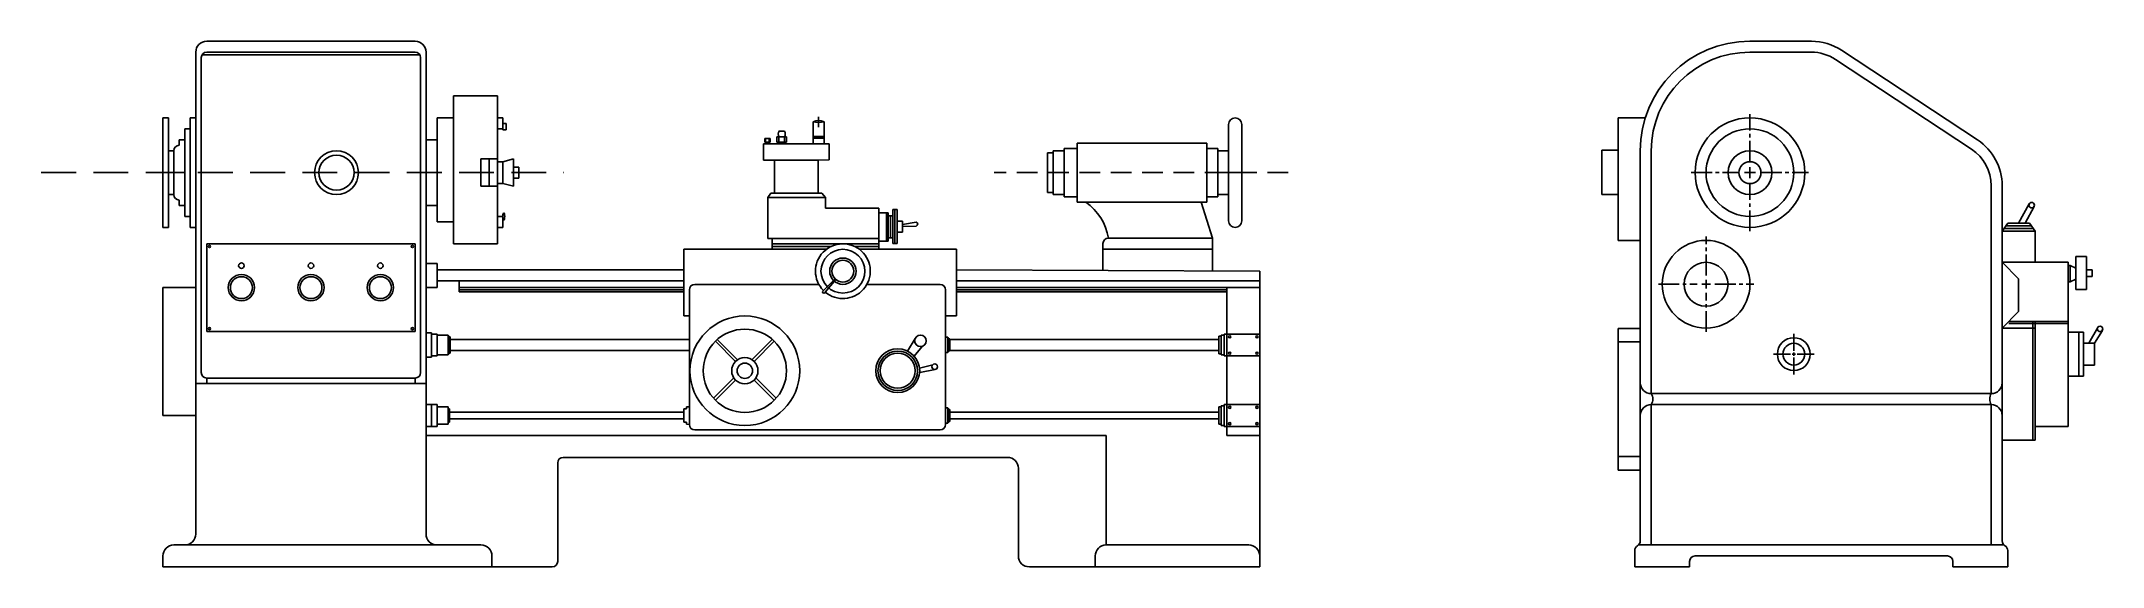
# Model space of a CAD drawing. Header units: millimetres. Extents: x 2386 to 4265, y 2564 to 3044.
import ezdxf

# ---------------------------------------------------------------- set-up
doc = ezdxf.new("R2010")
doc.units = ezdxf.units.MM
doc.linetypes.add('CENTER2', pattern=[28.575, 19.05, -3.175, 3.175, -3.175])
doc.linetypes.add('HIDDEN', pattern=[9.525, 6.35, -3.175])

# ---------------------------------------------------------------- blocks, each defined once
blk = doc.blocks.new('*U2')
at = {"color": 0, "linetype": 'CENTER2', "transparency": 16777216}
for p, q in [((0, 8), (0, 43.5)), ((-43.5, 0), (-8, 0)), ((8, 0), (43.5, 0)), ((0, -43.5), (0, -8))]:
    blk.add_line(p, q, dxfattribs=at)
at = {"color": 0, "linetype": 'Continuous', "transparency": 16777216}
for p, q in [((-4, 0), (4, 0)), ((0, -4), (0, 4))]:
    blk.add_line(p, q, dxfattribs=at)
blk = doc.blocks.new('*U3')
at = {"color": 0, "linetype": 'CENTER2', "transparency": 16777216}
for p, q in [((0, 10), (0, 53.5)), ((-53.5, 0), (-10, 0)), ((10, 0), (53.5, 0)), ((0, -53.5), (0, -10))]:
    blk.add_line(p, q, dxfattribs=at)
at = {"color": 0, "linetype": 'Continuous', "transparency": 16777216}
for p, q in [((-5, 0), (5, 0)), ((0, -5), (0, 5))]:
    blk.add_line(p, q, dxfattribs=at)
blk = doc.blocks.new('*U4')
at = {"color": 0, "linetype": 'CENTER2', "transparency": 16777216}
for p, q in [((-18.5, 0), (-3, 0)), ((0, 3), (0, 18.5)), ((3, 0), (18.5, 0)), ((0, -18.5), (0, -3))]:
    blk.add_line(p, q, dxfattribs=at)
at = {"color": 0, "linetype": 'Continuous', "transparency": 16777216}
for p, q in [((-1.5, 0), (1.5, 0)), ((0, -1.5), (0, 1.5))]:
    blk.add_line(p, q, dxfattribs=at)

msp = doc.modelspace()

# ---------------------------------------------------------------- linework, layer by layer
for p, q in [((2526.8, 3034.2), (2526.8, 2594.2)), ((2531.8, 3029.2), (2531.8, 2741.6)), ((2731.1, 3031.7), (2532.4, 3031.7)), ((2726.8, 3044.2), (2536.8, 3044.2)), ((2726.8, 3034.2), (2536.8, 3034.2)), ((2731.8, 3029.2), (2731.8, 2741.6)), ((2736.8, 3034.2), (2736.8, 2594.2)), ((3943.8, 3044.2), (3999.8, 3044.2)), ((3943.8, 3034.2), (3999.8, 3034.2)), ((4021.8, 3027.6), (4145.9, 2945.7)), ((4027.3, 3036), (4151.4, 2954.1)), ((2761.8, 2974.2), (2761.8, 2994.2)), ((2761.8, 2994.2), (2801.8, 2994.2)), ((2801.8, 2994.2), (2801.8, 2859.2)), ((2496.8, 2974.2), (2496.8, 2874.2)), ((2496.8, 2974.2), (2501.8, 2974.2)), ((2501.8, 2974.2), (2501.8, 2874.2)), ((2526.8, 2974.2), (2521.8, 2974.2)), ((2521.8, 2974.2), (2521.8, 2874.2)), ((2526.8, 2924.2), (2526.8, 2974.2)), ((2746.8, 2954.2), (2746.8, 2974.2)), ((2746.8, 2974.2), (2761.8, 2974.2)), ((2761.8, 2974.2), (2761.8, 2879.2)), ((2801.8, 2974.2), (2806.8, 2974.2)), ((2806.8, 2974.2), (2806.8, 2964.2)), ((3089.6, 2970.7), (3089.6, 2950.5)), ((3094.6, 2975.2), (3094.6, 2965.8)), ((3099.6, 2950.5), (3099.6, 2970.7)), ((3823.8, 2974.2), (3848.5, 2974.2)), ((3823.8, 2974.2), (3823.8, 2862.3)), ((2511.8, 2954.2), (2516.8, 2954.2)), ((2511.8, 2949.2), (2511.8, 2954.2)), ((2516.8, 2884.2), (2516.8, 2964.2)), ((2516.8, 2964.2), (2521.8, 2964.2)), ((2746.8, 2954.2), (2736.8, 2954.2)), ((2746.8, 2894.2), (2746.8, 2954.2)), ((2806.8, 2964.2), (2801.8, 2964.2)), ((2806.8, 2969.2), (2809.8, 2969.2)), ((2806.8, 2963.2), (2806.8, 2964.2)), ((2809.8, 2963.2), (2806.8, 2963.2)), ((2809.8, 2969.2), (2809.8, 2963.2)), ((3045.7, 2952), (3045.7, 2955.4)), ((3045.7, 2955.4), (3050.4, 2955.4)), ((3046.8, 2952), (3045.7, 2952)), ((3046.3, 2952), (3046.3, 2955.4)), ((3046.8, 2950.5), (3046.8, 2952)), ((3046.8, 2952), (3049.1, 2952)), ((3049.1, 2952), (3049.1, 2950.5)), ((3050.4, 2952), (3049.1, 2952)), ((3049.7, 2952), (3049.7, 2955.4)), ((3050.4, 2955.4), (3050.4, 2952)), ((3056.5, 2952), (3056.5, 2957)), ((3056.5, 2957), (3058.5, 2957)), ((3058.5, 2952), (3056.5, 2952)), ((3058.5, 2962), (3063.5, 2962)), ((3063.5, 2957), (3058.5, 2957)), ((3058.5, 2957), (3058.5, 2952)), ((3058.5, 2950.5), (3058.5, 2952)), ((3058.5, 2952), (3063.5, 2952)), ((3063.5, 2952), (3063.5, 2957)), ((3063.5, 2957), (3065.5, 2957)), ((3063.5, 2952), (3063.5, 2950.5)), ((3065.5, 2952), (3063.5, 2952)), ((3065.5, 2957), (3065.5, 2952)), ((3089.6, 2957.3), (3099.6, 2957.3)), ((3089.6, 2955.7), (3099.6, 2955.7)), ((3330.5, 2924.2), (3330.5, 2951.2)), ((3330.5, 2951.2), (3448.5, 2951.2)), ((3448.5, 2897.2), (3448.5, 2951.2)), ((3468.5, 2924.2), (3468.5, 2968.2)), ((3480.5, 2924.2), (3480.5, 2968.2)), ((2506.8, 2944.2), (2501.8, 2944.2)), ((2506.8, 2904.2), (2506.8, 2944.2)), ((2801.8, 2936.7), (2786.8, 2936.7)), ((2786.8, 2936.7), (2786.8, 2911.7)), ((2794.3, 2936.7), (2794.3, 2911.7)), ((2801.8, 2934.2), (2806.8, 2934.2)), ((2806.8, 2934.2), (2816.4, 2936.8)), ((2806.8, 2934.2), (2806.8, 2914.2)), ((2816.4, 2936.8), (2816.4, 2911.7)), ((3044.4, 2935.5), (3044.4, 2950.5)), ((3044.4, 2950.5), (3104.4, 2950.5)), ((3054.4, 2935.5), (3044.4, 2935.5)), ((3054.4, 2905.5), (3054.4, 2935.5)), ((3054.4, 2935.5), (3094.4, 2935.5)), ((3104.4, 2935.9), (3094.4, 2935.5)), ((3094.4, 2935.5), (3094.4, 2905.5)), ((3104.4, 2950.5), (3104.4, 2935.9)), ((3303.5, 2924.2), (3303.5, 2942.2)), ((3303.5, 2942.2), (3308.5, 2942.2)), ((3318.5, 2944.2), (3308.5, 2944.2)), ((3308.5, 2944.2), (3308.5, 2904.2)), ((3330.5, 2946.2), (3318.5, 2946.2)), ((3318.5, 2946.2), (3318.5, 2902.2)), ((3448.5, 2946.2), (3458.5, 2946.2)), ((3458.5, 2924.2), (3458.5, 2946.2)), ((3458.5, 2944.2), (3468.5, 2944.2)), ((3823.8, 2944.8), (3808.8, 2944.8)), ((3808.8, 2944.8), (3808.8, 2904.2)), ((3843.8, 2732.4), (3843.8, 2944.2)), ((3853.8, 2722.4), (3853.8, 2944.2)), ((2511.8, 2924.2), (2506.8, 2924.2)), ((2516.8, 2924.2), (2511.8, 2924.2)), ((2806.8, 2914.2), (2801.8, 2914.2)), ((2806.8, 2914.2), (2816.4, 2911.7)), ((2816.4, 2929.2), (2821.4, 2929.2)), ((2821.4, 2919.2), (2816.4, 2919.2)), ((2821.4, 2929.2), (2821.4, 2919.2)), ((3303.5, 2924.2), (3303.5, 2906.2)), ((3330.5, 2924.2), (3330.5, 2897.2)), ((3468.5, 2924.2), (3458.5, 2924.2)), ((3458.5, 2924.2), (3458.5, 2902.2)), ((3480.5, 2924.2), (3468.5, 2924.2)), ((3468.5, 2924.2), (3468.5, 2880.2)), ((3480.5, 2924.2), (3480.5, 2880.2)), ((2506.8, 2904.2), (2501.8, 2904.2)), ((2511.8, 2899.2), (2511.8, 2894.2)), ((2786.8, 2911.7), (2801.8, 2911.7)), ((3048.3, 2901.5), (3051.1, 2905.5)), ((3048.3, 2864.2), (3048.3, 2901.5)), ((3101, 2901.5), (3048.3, 2901.5)), ((3051.1, 2905.5), (3097.6, 2905.5)), ((3074.4, 2905.5), (3054.4, 2905.5)), ((3101, 2901.5), (3097.6, 2905.5)), ((3101, 2891.7), (3101, 2901.5)), ((3303.5, 2906.2), (3308.5, 2906.2)), ((3308.5, 2904.2), (3318.5, 2904.2)), ((3318.5, 2902.2), (3330.5, 2902.2)), ((3330.5, 2897.2), (3448.5, 2897.2)), ((3453.8, 2864.4), (3443.6, 2897.2)), ((3458.5, 2902.2), (3448.5, 2902.2)), ((3458.5, 2904.2), (3468.5, 2904.2)), ((3808.8, 2904.2), (3823.8, 2904.2)), ((4163.8, 2912.3), (4163.8, 2722.4)), ((4173.8, 2732.4), (4173.8, 2912.3)), ((4188.8, 2878.2), (4198.5, 2895.8)), ((2511.8, 2894.2), (2516.8, 2894.2)), ((2516.8, 2884.2), (2521.8, 2884.2)), ((2736.8, 2894.2), (2746.8, 2894.2)), ((2746.8, 2879.2), (2746.8, 2894.2)), ((2761.8, 2879.2), (2746.8, 2879.2)), ((2761.8, 2859.2), (2761.8, 2879.2)), ((2806.8, 2884.2), (2801.8, 2884.2)), ((2806.8, 2874.2), (2806.8, 2884.2)), ((3149.6, 2891.7), (3101, 2891.7)), ((3149.6, 2891.7), (3149.6, 2864.2)), ((3149.6, 2887.6), (3154.8, 2887.6)), ((3154.8, 2887.6), (3158.2, 2887.6)), ((3156.5, 2887.6), (3156.5, 2861.7)), ((3158.2, 2887.6), (3158.2, 2861.7)), ((3158.2, 2884.7), (3162.2, 2884.7)), ((3160.2, 2884.7), (3160.2, 2864.7)), ((3162.2, 2884.7), (3162.2, 2890.5)), ((3162.2, 2890.5), (3164.2, 2890.5)), ((3162.2, 2884.7), (3162.2, 2859.4)), ((3164.2, 2890.5), (3164.2, 2859.4)), ((3166.2, 2890.5), (3164.2, 2890.5)), ((3166.2, 2890.5), (3166.2, 2859.4)), ((3166.2, 2879.9), (3171.2, 2879.9)), ((3171.2, 2879.9), (3171.2, 2869.9)), ((3171.2, 2876.9), (3183.7, 2879.1)), ((4178.8, 2878.2), (4173.8, 2870.7)), ((4198.8, 2878.2), (4178.8, 2878.2)), ((4202.9, 2893.3), (4194.6, 2878.2)), ((4198.8, 2878.2), (4203.8, 2870.7)), ((2501.8, 2874.2), (2496.8, 2874.2)), ((2521.8, 2874.2), (2526.8, 2874.2)), ((2526.8, 2819.2), (2526.8, 2859.2)), ((2726.8, 2859.2), (2536.8, 2859.2)), ((2536.8, 2859.2), (2536.8, 2819.2)), ((2536.8, 2859.2), (2539.3, 2859.2)), ((2726.8, 2779.2), (2726.8, 2859.2)), ((2801.8, 2859.2), (2761.8, 2859.2)), ((2801.8, 2874.2), (2806.8, 2874.2)), ((3052.4, 2864.2), (3048.3, 2864.2)), ((3052.4, 2859.2), (3052.4, 2864.2)), ((3052.4, 2864.2), (3149.6, 2864.2)), ((3052.4, 2856.7), (3052.4, 2859.2)), ((3052.4, 2859.2), (3149.6, 2859.2)), ((3149.6, 2864.2), (3149.6, 2854.2)), ((3158.2, 2861.7), (3149.6, 2861.7)), ((3162.2, 2864.7), (3158.2, 2864.7)), ((3166.2, 2859.4), (3162.2, 2859.4)), ((3171.2, 2869.9), (3166.2, 2869.9)), ((3171.2, 2874.9), (3183.7, 2875.4)), ((3353.9, 2859.4), (3353.9, 2854.4)), ((3453.8, 2864.4), (3358.9, 2864.4)), ((3453.8, 2854.4), (3453.8, 2864.4)), ((3823.8, 2862.3), (3843.8, 2862.3)), ((4203.8, 2870.7), (4173.8, 2870.7)), ((4202.2, 2873.2), (4175.5, 2873.2)), ((4200.5, 2875.7), (4177.2, 2875.7)), ((4203.8, 2870.7), (4203.8, 2842.3)), ((2746.8, 2841.3), (2736.8, 2841.3)), ((2746.8, 2819.3), (2746.8, 2841.3)), ((2976.8, 2854.2), (2971.8, 2854.2)), ((2971.8, 2854.2), (2971.8, 2793.3)), ((3101.8, 2854.2), (2976.8, 2854.2)), ((3052.4, 2854.2), (3052.4, 2856.7)), ((3052.4, 2856.7), (3105.9, 2856.7)), ((3127.6, 2856.7), (3149.6, 2856.7)), ((3131.8, 2854.2), (3220.4, 2854.2)), ((3220.4, 2854.2), (3220.4, 2793.3)), ((3453.8, 2854.4), (3353.8, 2854.4)), ((3353.8, 2854.4), (3353.8, 2834.8)), ((3453.8, 2834.4), (3453.8, 2854.4)), ((4173.8, 2842.3), (4188.8, 2827.3)), ((4173.8, 2842.3), (4233.8, 2842.3)), ((4233.8, 2842.3), (4233.8, 2692.3)), ((4233.8, 2839.4), (4235.8, 2839.4)), ((4235.8, 2839.4), (4235.8, 2824.4)), ((4240.8, 2836.9), (4235.8, 2839.4)), ((4240.8, 2836.9), (4240.8, 2847.5)), ((4240.8, 2847.5), (4250.8, 2847.5)), ((4250.8, 2847.5), (4250.8, 2817.5)), ((2971.8, 2835.3), (2746.8, 2835.3)), ((2971.8, 2825.3), (2746.8, 2825.3)), ((2766.8, 2815.3), (2766.8, 2825.3)), ((3094.8, 2822.2), (2981.8, 2822.2)), ((3109.7, 2827.2), (3099.1, 2816.6)), ((3110.3, 2826.6), (3100.6, 2815.2)), ((3138.7, 2822.2), (3205.4, 2822.2)), ((3220.4, 2835.3), (3496.8, 2834.2)), ((3220.4, 2825.3), (3496.8, 2825.3)), ((3496.8, 2564.2), (3496.8, 2834.2)), ((4188.8, 2797.3), (4188.8, 2827.3)), ((4188.8, 2827.3), (4188.8, 2827.3)), ((4235.8, 2824.4), (4233.8, 2824.4)), ((4240.8, 2826.9), (4235.8, 2824.4)), ((4240.8, 2836.9), (4240.8, 2826.9)), ((4240.8, 2817.5), (4240.8, 2826.9)), ((4250.8, 2835.5), (4255.8, 2835.5)), ((4255.8, 2829.5), (4250.8, 2829.5)), ((4255.8, 2835.5), (4255.8, 2829.5)), ((2496.8, 2702.4), (2496.8, 2819.2)), ((2496.8, 2819.2), (2526.8, 2819.2)), ((2536.8, 2819.2), (2536.8, 2779.2)), ((2736.8, 2819.3), (2746.8, 2819.3)), ((2971.8, 2819.3), (2766.8, 2819.3)), ((2971.8, 2817.3), (2766.8, 2817.3)), ((2971.8, 2815.3), (2766.8, 2815.3)), ((2976.8, 2694.2), (2976.8, 2817.2)), ((3210.4, 2817.2), (3210.4, 2694.2)), ((3220.4, 2819.3), (3496.8, 2819.3)), ((3220.4, 2817.3), (3466.8, 2817.3)), ((3220.4, 2815.3), (3466.8, 2815.3)), ((3466.8, 2684.2), (3466.8, 2819.3)), ((4250.8, 2817.5), (4240.8, 2817.5)), ((2971.8, 2793.3), (2976.8, 2793.3)), ((3220.4, 2793.3), (3210.4, 2793.3)), ((3843.8, 2782), (3823.8, 2782)), ((3823.8, 2782), (3823.8, 2717.4)), ((4173.8, 2782.3), (4188.8, 2797.3)), ((4203.8, 2782.3), (4173.8, 2782.3)), ((4233.8, 2788.3), (4179.8, 2788.3)), ((4233.8, 2786.3), (4179.8, 2786.3)), ((4201.8, 2679.8), (4201.8, 2788.3)), ((4203.8, 2679.8), (4203.8, 2788.3)), ((4260.9, 2782.8), (4252.8, 2768.5)), ((2536.8, 2779.2), (2726.8, 2779.2)), ((2741.8, 2777.8), (2736.8, 2777.8)), ((2741.8, 2776.8), (2741.8, 2777.8)), ((2746.8, 2776.8), (2741.8, 2776.8)), ((2741.8, 2776.8), (2741.8, 2755.8)), ((2746.8, 2775.8), (2746.8, 2776.8)), ((2756.8, 2775.8), (2746.8, 2775.8)), ((2746.8, 2757.8), (2746.8, 2775.8)), ((2756.8, 2757.8), (2756.8, 2775.8)), ((2756.8, 2774.8), (2757.8, 2774.8)), ((2757.8, 2774.8), (2757.8, 2758.8)), ((2758.8, 2774.3), (2757.8, 2774.3)), ((2758.8, 2759.3), (2758.8, 2774.3)), ((2758.8, 2771.8), (2976.8, 2771.8)), ((3018.9, 2751.8), (3000.5, 2770.2)), ((3020.8, 2753.4), (3002.3, 2771.9)), ((3033.9, 2753.4), (3052.4, 2771.9)), ((3035.9, 2751.8), (3054.2, 2770.2)), ((3175.8, 2761.2), (3182.8, 2772.8)), ((3181.8, 2756.5), (3189.1, 2765.5)), ((3210.4, 2771.9), (3210.4, 2773.9)), ((3210.4, 2773.9), (3212.4, 2773.9)), ((3212.4, 2773.9), (3212.4, 2759.9)), ((3212.4, 2772.9), (3213.4, 2772.9)), ((3213.4, 2772.9), (3213.4, 2760.9)), ((3213.4, 2772.4), (3214.4, 2772.4)), ((3214.4, 2772.4), (3214.4, 2761.4)), ((3214.4, 2771.9), (3459.5, 2771.9)), ((3461.8, 2774.8), (3459.5, 2774.8)), ((3459.5, 2774.8), (3459.5, 2758.8)), ((3461.8, 2774.8), (3461.8, 2775.8)), ((3461.8, 2775.8), (3464.3, 2775.8)), ((3461.8, 2774.8), (3461.8, 2757.8)), ((3464.3, 2756.8), (3464.3, 2776.8)), ((3464.3, 2776.8), (3496.8, 2776.8)), ((3843.8, 2769.7), (3823.8, 2769.7)), ((4233.8, 2778.5), (4243.8, 2778.5)), ((4243.8, 2778.5), (4243.8, 2738.5)), ((4243.8, 2778.5), (4247.8, 2778.5)), ((4247.8, 2778.5), (4247.8, 2738.5)), ((4247.8, 2768.5), (4257.8, 2768.5)), ((4257.8, 2768.5), (4265.1, 2780.2)), ((4257.8, 2768.5), (4257.8, 2748.5)), ((2741.8, 2755.8), (2736.8, 2755.8)), ((2746.8, 2756.8), (2741.8, 2756.8)), ((2746.8, 2757.8), (2756.8, 2757.8)), ((2746.8, 2757.8), (2746.8, 2756.8)), ((2757.8, 2758.8), (2756.8, 2758.8)), ((2757.8, 2759.3), (2758.8, 2759.3)), ((2976.8, 2761.8), (2758.8, 2761.8)), ((3186.7, 2745.6), (3198.7, 2748.8)), ((3186.8, 2741.7), (3200.8, 2744.5)), ((3212.4, 2759.9), (3210.4, 2759.9)), ((3213.4, 2760.9), (3212.4, 2760.9)), ((3214.4, 2761.4), (3213.4, 2761.4)), ((3214.4, 2761.8), (3459.5, 2761.8)), ((3459.5, 2758.8), (3461.8, 2758.8)), ((3461.8, 2757.8), (3464.3, 2757.8)), ((3464.3, 2756.8), (3496.8, 2756.8)), ((4257.8, 2748.5), (4247.8, 2748.5)), ((2526.8, 2731.6), (2736.8, 2731.6)), ((2536.8, 2736.6), (2726.8, 2736.6)), ((2536.8, 2736.6), (2536.8, 2731.6)), ((2726.8, 2736.6), (2726.8, 2731.6)), ((3017.3, 2736.8), (2998.8, 2718.2)), ((3018.9, 2734.8), (3000.5, 2716.4)), ((3035.9, 2734.8), (3054.2, 2716.4)), ((3037.4, 2736.8), (3055.9, 2718.2)), ((3843.8, 2702.4), (3843.8, 2732.4)), ((4173.8, 2702.4), (4173.8, 2732.4)), ((4243.8, 2738.5), (4233.8, 2738.5)), ((4247.8, 2738.5), (4243.8, 2738.5)), ((2736.8, 2712.4), (2746.8, 2712.4)), ((2741.8, 2712.4), (2741.8, 2692.4)), ((2746.8, 2712.4), (2746.8, 2702.4)), ((2746.8, 2710.4), (2756.8, 2710.4)), ((2756.8, 2710.4), (2756.8, 2694.4)), ((2756.8, 2708.4), (2758, 2708.4)), ((2758, 2708.4), (2758, 2696.4)), ((2974.3, 2708.4), (2971.8, 2708.4)), ((2971.8, 2708.4), (2971.8, 2696.4)), ((2974.3, 2708.4), (2974.3, 2710.4)), ((2974.3, 2710.4), (2976.8, 2710.4)), ((3210.4, 2709.4), (3212.4, 2709.4)), ((3212.4, 2709.4), (3212.4, 2695.4)), ((3212.4, 2708.4), (3213.4, 2708.4)), ((3213.4, 2708.4), (3213.4, 2696.4)), ((3213.4, 2707.9), (3214.4, 2707.9)), ((3214.4, 2707.9), (3214.4, 2696.9)), ((3461.8, 2710.4), (3459.5, 2710.4)), ((3459.5, 2710.4), (3459.5, 2694.4)), ((3461.8, 2710.4), (3461.8, 2711.4)), ((3461.8, 2711.4), (3464.3, 2711.4)), ((3461.8, 2710.4), (3461.8, 2693.4)), ((3464.3, 2692.4), (3464.3, 2712.4)), ((3464.3, 2712.4), (3496.8, 2712.4)), ((3466.8, 2712.4), (3466.8, 2692.4)), ((3823.8, 2717.4), (3823.8, 2652.4)), ((3853.8, 2722.4), (4163.8, 2722.4)), ((3853.8, 2712.4), (4163.8, 2712.4)), ((3853.8, 2584.2), (3853.8, 2712.4)), ((4163.8, 2712.4), (4163.8, 2584.2)), ((2526.8, 2702.4), (2496.8, 2702.4)), ((2526.8, 2682.4), (2526.8, 2702.4)), ((2746.8, 2692.4), (2736.8, 2692.4)), ((2746.8, 2702.4), (2746.8, 2692.4)), ((2756.8, 2694.4), (2746.8, 2694.4)), ((2758, 2696.4), (2756.8, 2696.4)), ((2758, 2705.4), (2971.8, 2705.4)), ((2758, 2699.4), (2971.8, 2699.4)), ((2971.8, 2696.4), (2974.3, 2696.4)), ((2974.3, 2696.4), (2974.3, 2694.4)), ((2974.3, 2694.4), (2976.8, 2694.2)), ((2981.8, 2689.2), (3205.4, 2689.2)), ((3212.4, 2695.4), (3210.4, 2695.4)), ((3213.4, 2696.4), (3212.4, 2696.4)), ((3214.4, 2696.9), (3213.4, 2696.9)), ((3459.5, 2705.4), (3214.4, 2705.4)), ((3459.5, 2699.4), (3214.4, 2699.4)), ((3459.5, 2694.4), (3461.8, 2694.4)), ((3461.8, 2693.4), (3464.3, 2693.4)), ((3464.3, 2692.4), (3496.8, 2692.4)), ((3843.8, 2587.9), (3843.8, 2702.4)), ((4173.8, 2702.4), (4173.8, 2587.9)), ((4233.8, 2692.3), (4203.8, 2692.3)), ((2736.8, 2684.2), (3356.8, 2684.2)), ((3356.8, 2584.2), (3356.8, 2684.2)), ((3496.8, 2684.2), (3466.8, 2684.2)), ((3496.8, 2684.2), (3466.8, 2684.2)), ((4173.8, 2679.8), (4203.8, 2679.8)), ((2856.8, 2569.2), (2856.8, 2659.2)), ((3266.8, 2664.2), (2861.8, 2664.2)), ((3276.8, 2574.2), (3276.8, 2654.2)), ((3843.8, 2665), (3823.8, 2665)), ((3823.8, 2652.4), (3843.8, 2652.4)), ((2516.8, 2584.2), (2506.8, 2584.2)), ((2746.8, 2584.2), (2516.8, 2584.2)), ((2746.8, 2584.2), (2786.8, 2584.2)), ((3486.8, 2584.2), (3356.8, 2584.2)), ((3838.8, 2579.2), (3838.8, 2564.2)), ((4175.4, 2584.2), (3842.3, 2584.2)), ((4178.8, 2579.2), (4178.8, 2564.2)), ((2496.8, 2574.2), (2496.8, 2564.2)), ((2796.8, 2564.2), (2496.8, 2564.2)), ((2796.8, 2574.2), (2796.8, 2564.2)), ((2796.8, 2564.2), (2851.8, 2564.2)), ((3496.8, 2564.2), (3286.8, 2564.2)), ((3346.8, 2574.2), (3346.8, 2564.2)), ((3496.8, 2564.2), (3496.8, 2574.2)), ((3838.8, 2564.2), (3888.8, 2564.2)), ((3888.8, 2564.2), (3888.8, 2569.2)), ((3893.8, 2574.2), (4123.8, 2574.2)), ((4128.8, 2564.2), (4128.8, 2569.2)), ((4178.8, 2564.2), (4128.8, 2564.2))]:
    msp.add_line(p, q)
at = {"linetype": 'HIDDEN', "ltscale": 5}
msp.add_line((2385.9, 2924.2), (2862.4, 2924.2), dxfattribs=at)
at = {"linetype": 'HIDDEN', "ltscale": 3}
msp.add_line((3522.9, 2924.2), (3254.8, 2924.2), dxfattribs=at)
for centre, radius in [((3943.8, 2924.2), 50), ((3943.8, 2924.2), 40), ((2655.1, 2924.2), 20), ((2655.1, 2924.2), 16), ((3943.8, 2924.2), 20), ((3943.8, 2924.2), 10), ((4200.7, 2894.5), 2.5), ((2539.3, 2856.7), 1), ((2724.3, 2856.7), 1), ((3903.8, 2822.3), 40), ((2568.4, 2839.2), 2.5), ((2631.8, 2839.2), 2.5), ((2695.1, 2839.2), 2.5), ((3116.8, 2834.2), 20), ((3116.8, 2834.2), 12), ((3116.8, 2834.2), 10), ((3903.8, 2822.3), 20), ((2568.4, 2819.2), 12), ((2568.4, 2819.2), 10), ((2631.8, 2819.2), 12), ((2631.8, 2819.2), 10), ((2695.1, 2819.2), 12), ((2695.1, 2819.2), 10), ((2539.3, 2781.7), 1), ((2724.3, 2781.7), 1), ((3027.4, 2743.3), 50), ((4263, 2781.5), 2.5), ((3027.4, 2743.3), 38), ((3166.8, 2743.3), 20), ((3187.5, 2770.6), 5.28), ((3469.5, 2774.3), 1), ((3494.3, 2774.3), 1), ((3983.8, 2758.5), 15), ((3983.8, 2758.5), 10), ((3027.4, 2743.3), 12), ((3027.4, 2743.3), 7), ((3166.8, 2743.3), 18), ((3166.8, 2743.3), 16), ((3200.5, 2747), 2.57), ((3469.5, 2759.3), 1), ((3494.3, 2759.3), 1), ((3469.5, 2709.9), 1), ((3494.3, 2709.9), 1), ((3469.5, 2694.9), 1), ((3494.3, 2694.9), 1)]:
    msp.add_circle(centre, radius)
for centre, radius, start, end in [((2536.8, 3034.2), 10, 90, 180), ((2536.8, 3029.2), 5, 90, 180), ((2726.8, 3034.2), 10, 0, 90), ((2726.8, 3029.2), 5, 0, 90), ((3943.8, 2944.2), 100, 90, 180), ((3943.8, 2944.2), 90, 90, 180), ((3999.8, 2994.2), 50, 56.5723, 90), ((3999.8, 2994.2), 40, 56.5723, 90), ((3094.6, 2958.7), 13, 67.344, 112.656), ((3094.6, 2987.5), 17.5, 253.4448, 286.5552), ((3474.5, 2968.2), 6, 0, 180), ((3062.9, 2959.5), 5, 150, 210), ((3059.2, 2959.5), 5, 330, 30), ((4123.8, 2912.3), 50, 0, 56.5723), ((2511.8, 2944.2), 5, 90, 180), ((4123.8, 2912.3), 40, 0, 56.5723), ((2511.8, 2904.2), 5, 180, 270), ((3309.5, 2856.3), 50, 9.2895, 54.8951), ((3183, 2877.3), 2, 292.2159, 67.7841), ((3474.5, 2880.2), 6, 180, 0), ((3116.8, 2834.2), 25, 229.7145, 225), ((3358.9, 2859.4), 5, 90, 180), ((2981.8, 2817.2), 5, 90, 180), ((3108.7, 2825.5), 2, 35.4896, 59.2249), ((3205.4, 2817.2), 5, 0, 90), ((3099.4, 2815.4), 1.23, 103.8877, 350.8269), ((2536.8, 2741.6), 5, 180, 270), ((2726.8, 2741.6), 5, 270, 0), ((3853.8, 2732.4), 10, 180, 270), ((4163.8, 2732.4), 10, 270, 0), ((3853.8, 2702.4), 10, 90, 180), ((3845.2, 2717.4), 10, 330, 30), ((4172.5, 2717.4), 10, 150, 210), ((4163.8, 2702.4), 10, 0, 90), ((2981.8, 2694.2), 5, 180, 270), ((3205.4, 2694.2), 5, 270, 0), ((2861.8, 2659.2), 5, 90, 180), ((3266.8, 2654.2), 10, 0, 90), ((2516.8, 2594.2), 10, 270, 0), ((2746.8, 2594.2), 10, 180, 270), ((2506.8, 2574.2), 10, 90, 180), ((2786.8, 2574.2), 10, 360, 90), ((3356.8, 2574.2), 10, 90, 180), ((3486.8, 2574.2), 10, 0, 90), ((3843.8, 2579.2), 5, 120, 180), ((3838.8, 2587.9), 5, 300, 0), ((4178.8, 2587.9), 5, 180, 240), ((4173.8, 2579.2), 5, 0, 60), ((2851.8, 2569.2), 5, 270, 360), ((3286.8, 2574.2), 10, 180, 270), ((3893.8, 2569.2), 5, 90, 180), ((4123.8, 2569.2), 5, 0, 90)]:
    msp.add_arc(centre, radius, start, end)
msp.add_ellipse((2807.6, 2884.2), major_axis=(0, 3.39), ratio=0.248241)

# ---------------------------------------------------------------- block references
at = {"linetype": 'CENTER2'}
for name, p in [('*U3', (3943.8, 2924.2)), ('*U2', (3903.8, 2822.3)), ('*U4', (3983.8, 2758.5))]:
    msp.add_blockref(name, p, dxfattribs=at)

doc.saveas('drawing.dxf')
